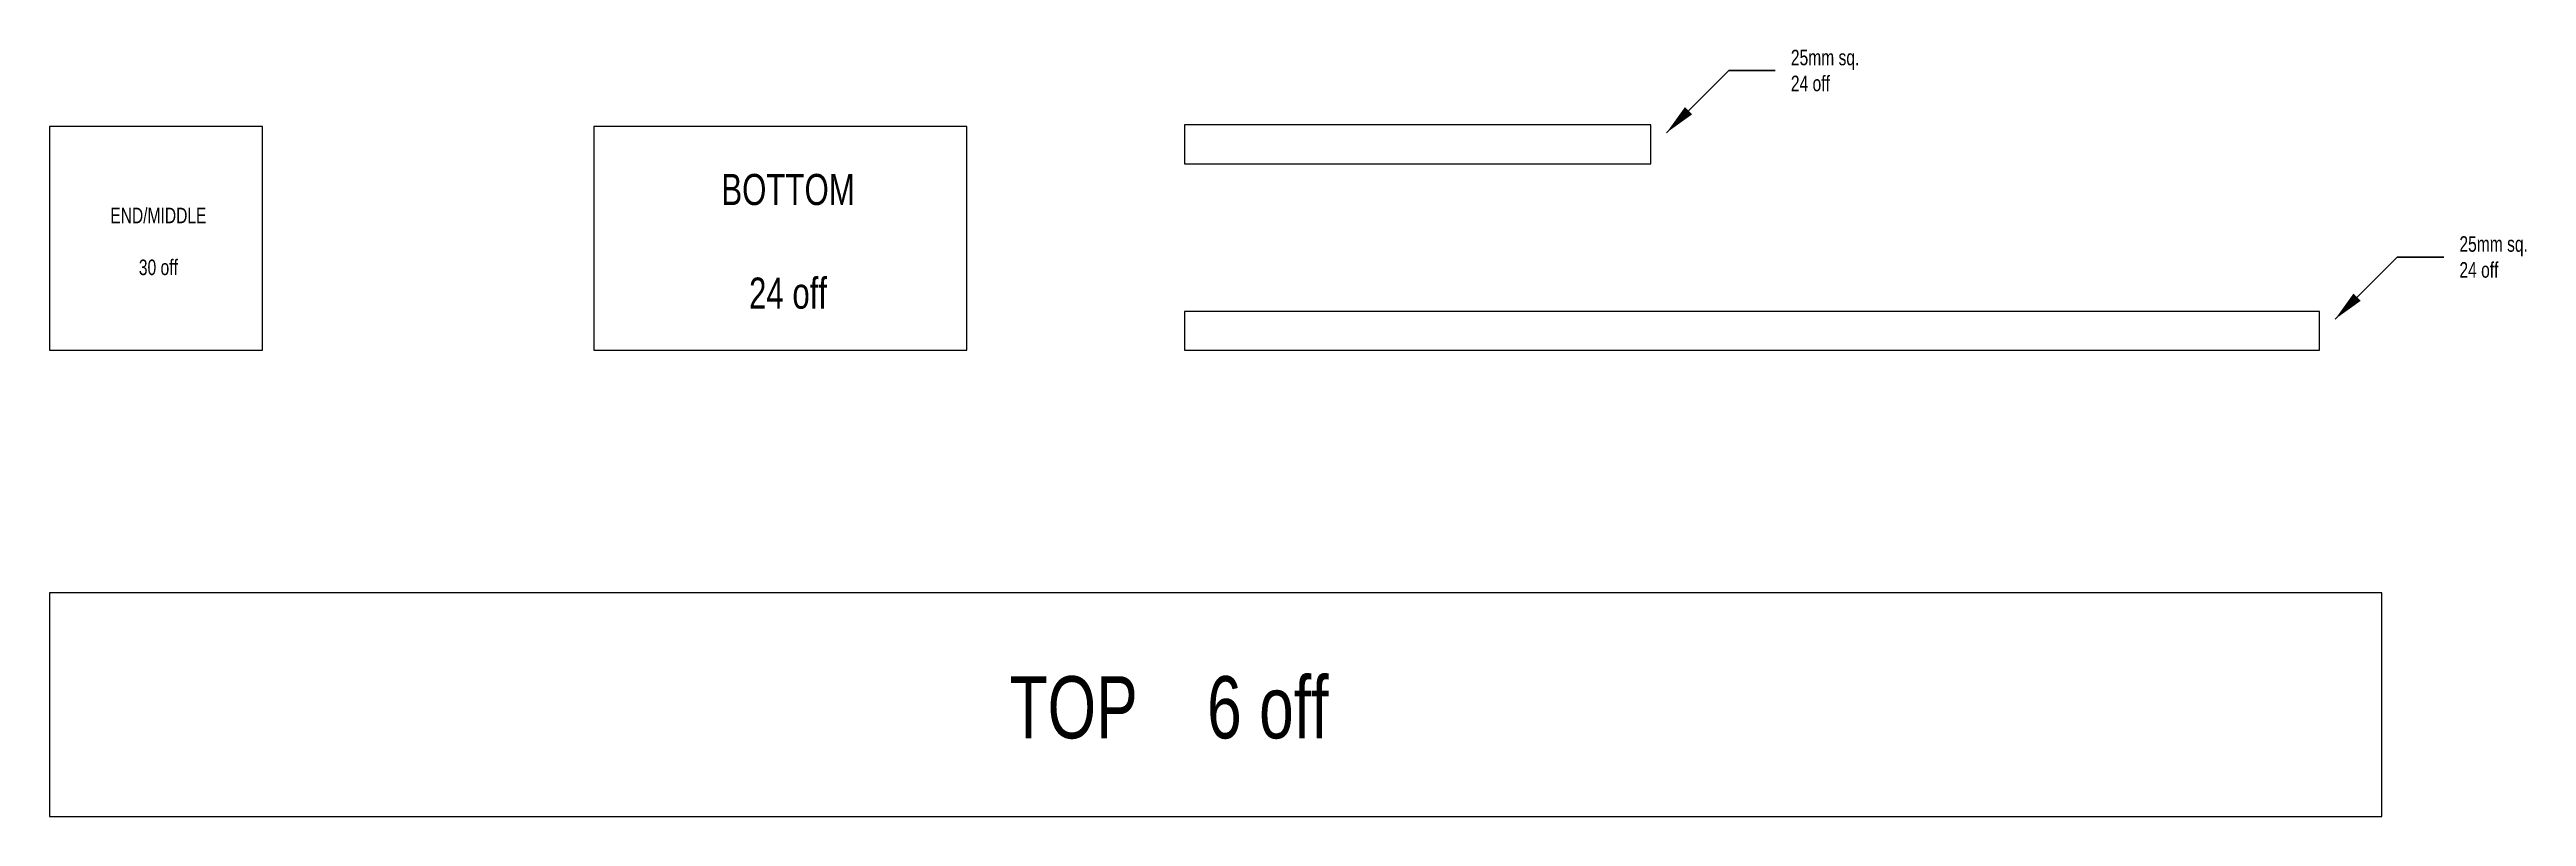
# Model space of a CAD drawing. Header units: millimetres. Extents: x 100 to 1693, y 200 to 694.
import ezdxf

# ---------------------------------------------------------------- set-up
doc = ezdxf.new("R2010")
doc.units = ezdxf.units.MM
doc.layers.get('0').update_dxf_attribs({"linetype": 'CONTINUOUS', "lineweight": 13})
doc.layers.add('notes', color=1, linetype='CONTINUOUS', lineweight=13)
doc.styles.get("Standard").update_dxf_attribs({"font": 'txt', "width": 0.75})
doc.dimstyles.get("Standard").update_dxf_attribs({"dimtxt": 20, "dimasz": 20, "dimexe": 5, "dimexo": 5, "dimgap": 5, "dimtad": 1, "dimtxsty": 'Standard', "dimcen": 2.5, "dimadec": 0, "dimazin": 0, "dimtfac": 1, "dimtmove": 0, "dimatfit": 3, "dimfxl": 1, "dimarcsym": 0})

msp = doc.modelspace()

# ---------------------------------------------------------------- linework, layer by layer
for p, q in [((237, 644), (100, 644)), ((100, 644), (100, 500)), ((237, 500), (237, 644)), ((450, 644), (450, 500)), ((690, 644), (450, 644)), ((690, 500), (690, 644)), ((1130, 645), (830, 645)), ((830, 645), (830, 620)), ((1130, 620), (1130, 645)), ((830, 620), (1130, 620)), ((1560, 525), (830, 525)), ((830, 525), (830, 500)), ((1560, 500), (1560, 525)), ((100, 500), (237, 500)), ((450, 500), (690, 500)), ((830, 500), (1560, 500)), ((1600, 344), (100, 344)), ((100, 344), (100, 200)), ((1600, 200), (1600, 344)), ((100, 200), (1600, 200))]:
    msp.add_line(p, q)

# ---------------------------------------------------------------- texts
at = {"layer": 'notes', "width": 100}
for s, insert, char_height, attachment_point in [('25mm\\~sq.\\P24\\~off', (1220, 680), 10, 4), ('BOTTOM\\P\\P24\\~off', (575, 570), 20, 5), ('END/MIDDLE\\P\\P30\\~off', (170, 570), 10, 5), ('25mm\\~sq.\\P24\\~off', (1650, 560), 10, 4), ('TOP\\~\\~\\~\\~6\\~off', (820, 270), 40, 5)]:
    msp.add_mtext(s, dxfattribs=dict(at, insert=insert, char_height=char_height, attachment_point=attachment_point))

# ---------------------------------------------------------------- leaders
at = {"layer": 'notes'}
for points in [[(1140, 640), (1180, 680), (1210, 680)], [(1570, 520), (1610, 560), (1640, 560)]]:
    msp.add_leader(points, dimstyle='Standard', dxfattribs=at)

doc.saveas('drawing.dxf')
